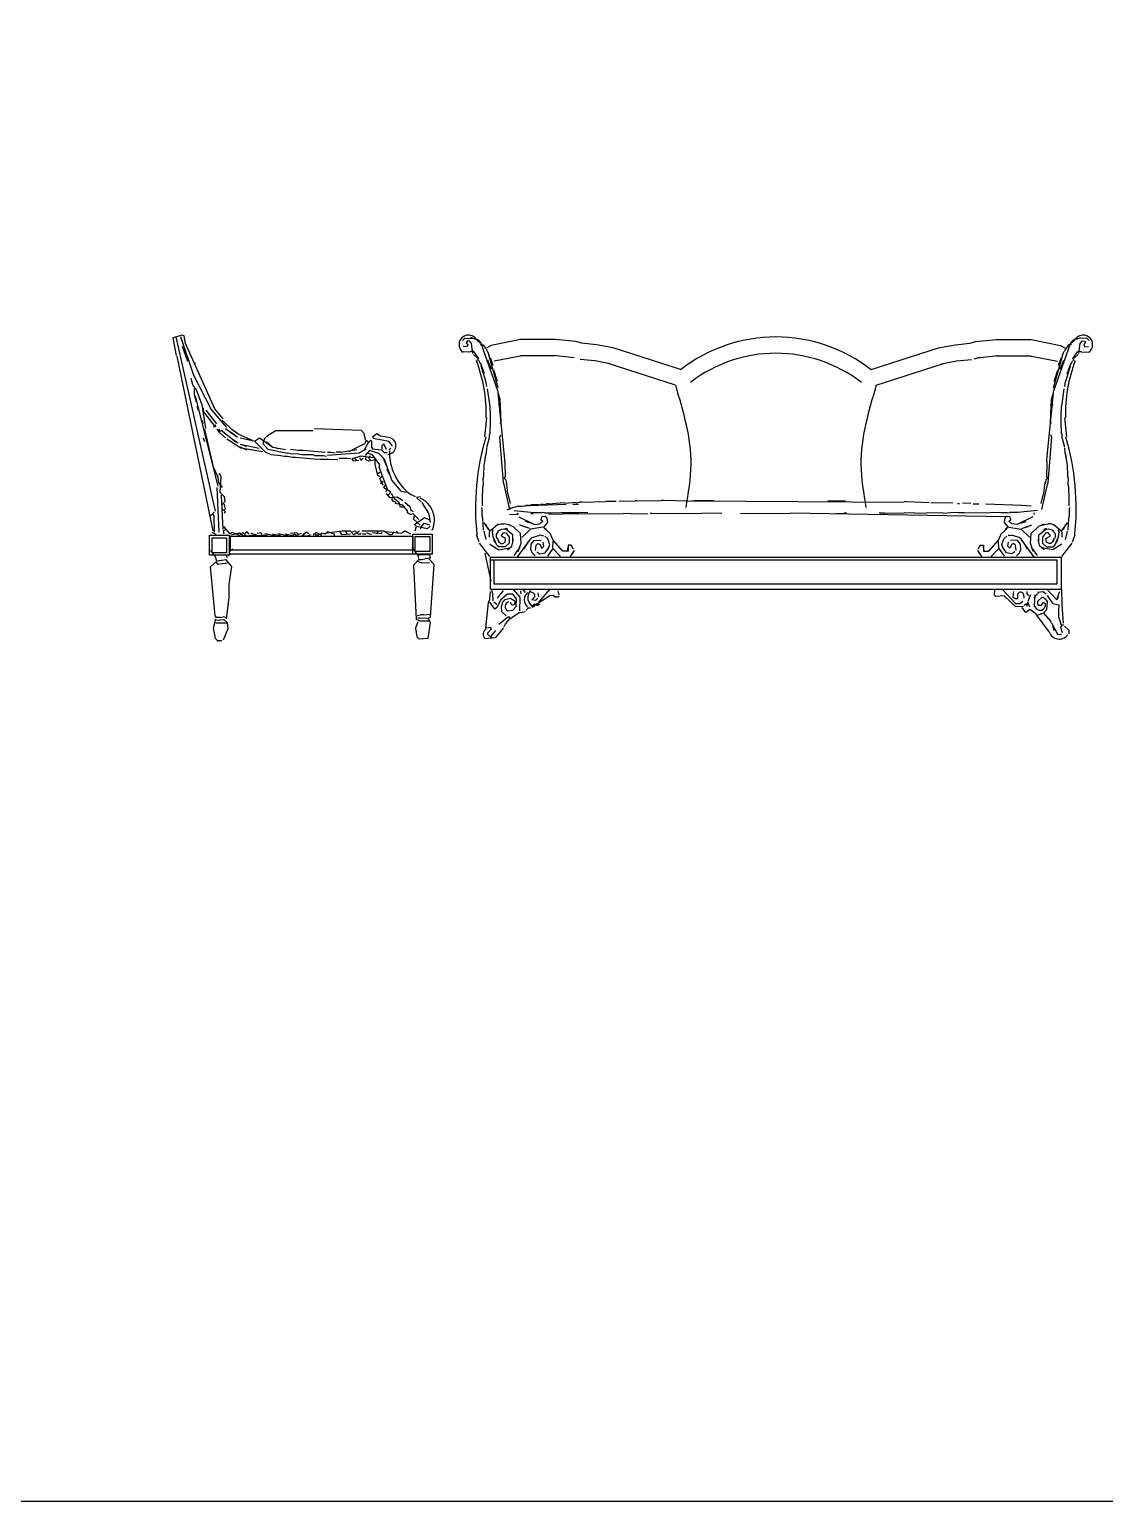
# Model space of a CAD drawing. Extents: x -66030 to 95157, y -13132 to 45879.
# Drawn here: x 76780 to 80090, y -13132 to -8602 of the extents above; entities that cross this region are included whole.
import ezdxf

# ---------------------------------------------------------------- set-up
doc = ezdxf.new("R2010")
doc.units = 0
doc.header["$LTSCALE"] = 100
doc.header["$MEASUREMENT"] = 0
doc.layers.add('3', color=11, linetype='CONTINUOUS')
doc.layers.add('立面框架', color=3, linetype='CONTINUOUS')

msp = doc.modelspace()

# ---------------------------------------------------------------- linework, layer by layer
at = {"layer": '3', "color": 2}
msp.add_lwpolyline([(95156.9, -13132.3), (-66009.4, -13132.3), (-66009.4, 45878.9), (95156.9, 45878.9)], close=True, dxfattribs=at)
at = {"layer": '立面框架'}
for p, q in [((77250.3, -9542.1), (77221.8, -9550.3)), ((77221.8, -9550.3), (77231.8, -9605.3)), ((77230.9, -9547.7), (77352.3, -10083.7)), ((77245.9, -9546.4), (77285.3, -9665.1)), ((77256.8, -9544.4), (77250.3, -9542.1)), ((77260.8, -9568.5), (77256.8, -9544.4)), ((78113.6, -9559), (78120.8, -9551.5)), ((78120.8, -9551.5), (78148.2, -9552.9)), ((78153.7, -9554.6), (78139, -9549.4)), ((78148.2, -9552.9), (78161, -9556.3)), ((78157.4, -9558.2), (78168.5, -9567.1)), ((78170.3, -9565.3), (78161, -9556.3)), ((78292.5, -9555.8), (78201.5, -9573.9)), ((78400.3, -9555.8), (78292.5, -9555.8)), ((78462.5, -9562), (78400.3, -9555.8)), ((79694.3, -9562), (79756.5, -9555.8)), ((79756.5, -9555.8), (79864.2, -9555.8)), ((79864.2, -9555.8), (79955.2, -9573.9)), ((79986.4, -9565.3), (79995.7, -9556.3)), ((79999.3, -9558.2), (79988.2, -9567.1)), ((80008.5, -9552.9), (79995.7, -9556.3)), ((80003, -9554.6), (80017.7, -9549.4)), ((80035.9, -9551.5), (80008.5, -9552.9)), ((80043.1, -9559), (80035.9, -9551.5)), ((77268.6, -9623.3), (77251.9, -9577.1)), ((77351.3, -9769), (77260.8, -9568.5)), ((78126.7, -9578.8), (78115.7, -9577.2)), ((78134.3, -9595.1), (78116, -9593.6)), ((78128.2, -9560.5), (78124.7, -9566.1)), ((78124.7, -9566.1), (78130.3, -9571.5)), ((78130.3, -9571.5), (78126.7, -9578.8)), ((78135.5, -9560.4), (78128.2, -9560.5)), ((78143.4, -9591.3), (78134.3, -9595.1)), ((78141.1, -9567.6), (78135.5, -9560.4)), ((78145.3, -9598.6), (78141.1, -9567.6)), ((78148.9, -9593.1), (78143.4, -9591.3)), ((78160.2, -9612.9), (78147.2, -9602.2)), ((78163.9, -9614.7), (78148.9, -9593.1)), ((78168.5, -9567.1), (78170.3, -9565.3)), ((78168.6, -9570.8), (78177.8, -9572.5)), ((78222.2, -9714.1), (78170.3, -9565.3)), ((78174.1, -9570.7), (78172.3, -9574.4)), ((78172.3, -9574.4), (78177.8, -9572.5)), ((78177.8, -9572.5), (78189, -9588.7)), ((78201.5, -9573.9), (78188.9, -9581.4)), ((78196.6, -9605), (78189, -9588.7)), ((78223.9, -9705), (78192.8, -9595.9)), ((78302.2, -9604.9), (78211.2, -9622.9)), ((78480.8, -9567.2), (78462.5, -9562)), ((78526.6, -9571.9), (78480.8, -9567.2)), ((78577.9, -9581.9), (78526.6, -9571.9)), ((78784.5, -9648.6), (78577.9, -9581.9)), ((79372.2, -9648.6), (79578.9, -9581.9)), ((79578.9, -9581.9), (79630.2, -9571.9)), ((79630.2, -9571.9), (79675.9, -9567.2)), ((79675.9, -9567.2), (79694.3, -9562)), ((79854.5, -9604.9), (79945.5, -9622.9)), ((79932.8, -9705), (79963.9, -9595.9)), ((79934.5, -9714.1), (79986.4, -9565.3)), ((79955.2, -9573.9), (79967.9, -9581.4)), ((79960.1, -9605), (79967.7, -9588.7)), ((79979, -9572.5), (79967.7, -9588.7)), ((79988.1, -9570.8), (79979, -9572.5)), ((79984.4, -9574.4), (79979, -9572.5)), ((79982.7, -9570.7), (79984.4, -9574.4)), ((79988.2, -9567.1), (79986.4, -9565.3)), ((79992.8, -9614.7), (80007.8, -9593.1)), ((79996.5, -9612.9), (80009.5, -9602.2)), ((80007.8, -9593.1), (80013.3, -9591.3)), ((80011.4, -9598.6), (80015.6, -9567.6)), ((80013.3, -9591.3), (80022.4, -9595.1)), ((80015.6, -9567.6), (80021.2, -9560.4)), ((80021.2, -9560.4), (80028.5, -9560.5)), ((80022.4, -9595.1), (80040.7, -9593.6)), ((80032, -9566.1), (80026.5, -9571.5)), ((80026.5, -9571.5), (80030, -9578.8)), ((80028.5, -9560.5), (80032, -9566.1)), ((80030, -9578.8), (80041, -9577.2)), ((77233.9, -9607.4), (77344.7, -10144.8)), ((78158.5, -9620.3), (78163.9, -9614.7)), ((78169.6, -9631), (78164, -9620.2)), ((78181.1, -9661.9), (78169.6, -9627.4)), ((78185.2, -9683.7), (78171.6, -9636.5)), ((78202.8, -9646.9), (78191.4, -9619.7)), ((78208.1, -9635.8), (78200.4, -9612.2)), ((78221.7, -9684.9), (78210.2, -9650.4)), ((78400.3, -9605.8), (78292.5, -9605.8)), ((78457.5, -9611.8), (78395.3, -9605.5)), ((78521.5, -9621.6), (78475.7, -9616.9)), ((78521.5, -9621.6), (78475.7, -9616.9)), ((78568.2, -9631), (78516.9, -9620.9)), ((78769.1, -9696.2), (78562.5, -9629.5)), ((79387.6, -9696.2), (79594.2, -9629.5)), ((79588.5, -9631), (79639.8, -9620.9)), ((79635.3, -9621.6), (79681, -9616.9)), ((79689.4, -9615.3), (79707.8, -9610.1)), ((79699.2, -9611.8), (79761.4, -9605.5)), ((79756.4, -9605.8), (79864.2, -9605.8)), ((79935, -9684.9), (79946.6, -9650.4)), ((79948.6, -9635.8), (79956.4, -9612.2)), ((79953.9, -9646.9), (79965.4, -9619.7)), ((79971.5, -9683.7), (79985.2, -9636.5)), ((79975.6, -9661.9), (79987.1, -9627.4)), ((79987.1, -9631), (79992.7, -9620.2)), ((79998.2, -9620.3), (79992.8, -9614.7)), ((77284.8, -9697.9), (77278.6, -9675.9)), ((77285.3, -9665.1), (77340.3, -9771)), ((78187.1, -9689.2), (78185.2, -9683.7)), ((78189.1, -9700.1), (78187.1, -9689.2)), ((79967.6, -9700.1), (79969.6, -9689.2)), ((79969.6, -9689.2), (79971.5, -9683.7)), ((77293.3, -9708.9), (77284.8, -9697.9)), ((77288.6, -9726.3), (77289, -9706.7)), ((77294.8, -9748.3), (77288.6, -9726.3)), ((77290.8, -9730.7), (77360.2, -10007.4)), ((77312.1, -9757.3), (77293.3, -9708.9)), ((78197.4, -9754.7), (78191.1, -9707.4)), ((78244.2, -9925.6), (78222.2, -9710.5)), ((78230, -9739.6), (78224.2, -9723.2)), ((78233, -9810.7), (78230, -9739.6)), ((79912.5, -9925.6), (79934.6, -9710.5)), ((79923.7, -9810.7), (79926.7, -9739.6)), ((79926.7, -9739.6), (79932.5, -9723.2)), ((79959.4, -9754.7), (79965.7, -9707.4)), ((77300.9, -9774.6), (77296.8, -9761.5)), ((77324, -9829.7), (77312.1, -9757.3)), ((77316.2, -9777.1), (77316.4, -9766.2)), ((77354.7, -9825.8), (77316.2, -9777.1)), ((77357, -9815), (77325, -9772.9)), ((77340.3, -9771), (77387.4, -9826.4)), ((77377, -9800), (77351.3, -9769)), ((78199.4, -9763.8), (78197.4, -9754.7)), ((78199.8, -9787.6), (78199.4, -9763.8)), ((78230.4, -9761.5), (78224.8, -9756.1)), ((79926.4, -9761.5), (79931.9, -9756.1)), ((79957, -9787.6), (79957.4, -9763.8)), ((79957.4, -9763.8), (79959.4, -9754.7)), ((77316.8, -9815.7), (77312.7, -9804.7)), ((77329.1, -9866.2), (77318.8, -9831.1)), ((77347.3, -9825), (77353.9, -9818.6)), ((77366.6, -9842.8), (77358.1, -9831.7)), ((77404, -9832.5), (77373.9, -9803.6)), ((77384.3, -9830), (77421, -9856.9)), ((77802.5, -9835.8), (77658.4, -9831.1)), ((78182.7, -9855.4), (78189, -9796.9)), ((78198.7, -9831.4), (78200.4, -9822.3)), ((78198.9, -9844.2), (78198.7, -9831.4)), ((78199.9, -9793.1), (78199.8, -9787.6)), ((78200.4, -9822.3), (78199.9, -9793.1)), ((78229.5, -9814.4), (78233, -9810.7)), ((79927.3, -9814.4), (79923.7, -9810.7)), ((79956.3, -9822.3), (79956.9, -9793.1)), ((79958, -9831.4), (79956.3, -9822.3)), ((79956.9, -9793.1), (79957, -9787.6)), ((79957.8, -9844.2), (79958, -9831.4)), ((79974, -9855.4), (79967.7, -9796.9)), ((77320.3, -9870.4), (77316.1, -9859.4)), ((77347.3, -9947.4), (77320.9, -9833.3)), ((77362.5, -9831.8), (77368.9, -9838.5)), ((77383.8, -9858.4), (77366.6, -9842.8)), ((77368.9, -9838.5), (77368.9, -9838.5)), ((77416.4, -9872.1), (77371.1, -9836.3)), ((77431.4, -9889.8), (77388.1, -9862.9)), ((77412.4, -9850.2), (77393, -9836.7)), ((77425.6, -9848.2), (77404, -9832.5)), ((77422.9, -9874.4), (77405.6, -9863.2)), ((77466.8, -9866.4), (77425.6, -9848.2)), ((77471.1, -9868.7), (77429.7, -9859.2)), ((77473.3, -9868.7), (77488.8, -9858.1)), ((77507.7, -9902.1), (77473.3, -9868.7)), ((77488.8, -9858.1), (77529.8, -9887.2)), ((77504, -9860.5), (77499.4, -9875.7)), ((77499.4, -9875.7), (77514.4, -9893.5)), ((77512.9, -9851.9), (77504, -9860.5)), ((77523.3, -9882.7), (77510.4, -9871.6)), ((77539.4, -9837.1), (77512.9, -9851.9)), ((77653.1, -9836.9), (77539.4, -9837.1)), ((77764.3, -9900.8), (77812.8, -9875.4)), ((77811.1, -9844.7), (77802.5, -9835.8)), ((77823.7, -9873.4), (77810.2, -9897.2)), ((77815.2, -9864.5), (77811.1, -9844.7)), ((77817.3, -9866.7), (77812.8, -9875.4)), ((77823.8, -9871.2), (77817.3, -9866.7)), ((77830.4, -9866.9), (77823.7, -9873.4)), ((77834.8, -9869.2), (77830.4, -9866.9)), ((77834.4, -9886.7), (77834.8, -9869.2)), ((77837.2, -9853.9), (77850.5, -9845.4)), ((77839.3, -9860.5), (77837.2, -9853.9)), ((77887.2, -9870.1), (77839.3, -9860.5)), ((77850.5, -9845.4), (77861.3, -9852.2)), ((77861.3, -9852.2), (77891.8, -9857.1)), ((77871.8, -9876.4), (77865.1, -9882.8)), ((77880.2, -9894), (77871.8, -9876.4)), ((77897.9, -9883.4), (77887.2, -9870.1)), ((78188.7, -9888.2), (78197.3, -9857)), ((78197.2, -9849.7), (78198.9, -9844.2)), ((78197.3, -9857), (78197.2, -9849.7)), ((78228.4, -9856.5), (78231.9, -9849.1)), ((78239.9, -9996.9), (78228.4, -9856.5)), ((79916.8, -9996.9), (79928.4, -9856.5)), ((79928.4, -9856.5), (79924.8, -9849.1)), ((79959.5, -9849.7), (79957.8, -9844.2)), ((79959.4, -9857), (79959.5, -9849.7)), ((79968, -9888.2), (79959.4, -9857)), ((77450.9, -9896.7), (77429.2, -9887.6)), ((77488.2, -9890.8), (77429.4, -9878.9)), ((77498.9, -9902), (77431.4, -9889.8)), ((77448.9, -9885.8), (77433.8, -9879)), ((77525, -9911.2), (77507.7, -9902.1)), ((77514.4, -9893.5), (77575.4, -9905.5)), ((77553.4, -9913.8), (77525, -9911.2)), ((77529.8, -9887.2), (77569, -9894.4)), ((77547.2, -9891.9), (77538.5, -9889.5)), ((77564.3, -9916.2), (77553.4, -9913.8)), ((77575.2, -9916.4), (77564.3, -9916.2)), ((77590.4, -9918.9), (77575.2, -9916.4)), ((77584.1, -9907.8), (77575.4, -9905.5)), ((77608.1, -9908.2), (77584.1, -9907.8)), ((77608.3, -9897.3), (77584.3, -9894.7)), ((77599.2, -9919), (77590.4, -9918.9)), ((77655.9, -9924.4), (77599.2, -9919)), ((77619, -9910.6), (77608.1, -9908.2)), ((77623.6, -9897.6), (77608.3, -9897.3)), ((77654, -9911.2), (77619, -9910.6)), ((77691.2, -9903.1), (77623.6, -9897.6)), ((77660.5, -9913.5), (77654, -9911.2)), ((77684.5, -9913.9), (77660.5, -9913.5)), ((77695.4, -9916.3), (77684.5, -9913.9)), ((77708.7, -9903.4), (77697.8, -9903.2)), ((77794.8, -9905.7), (77698.5, -9912.7)), ((77721.8, -9905.8), (77708.7, -9903.4)), ((77740.2, -9902.5), (77724.9, -9902.2)), ((77757.3, -9922.5), (77733.3, -9922.1)), ((77740.2, -9902.5), (77751.1, -9900.5)), ((77751.1, -9900.5), (77788.4, -9894.6)), ((77801.2, -9914.5), (77772.6, -9922.8)), ((77787.8, -9927.4), (77781.4, -9920.7)), ((77810.2, -9897.2), (77794.8, -9905.7)), ((77796.7, -9918.8), (77800.9, -9927.6)), ((77800.9, -9927.6), (77807.6, -9921.2)), ((77838.2, -9919.5), (77801.2, -9914.5)), ((77808, -9897.1), (77816.9, -9892.9)), ((77827.7, -9897.5), (77814.3, -9912.6)), ((77816.3, -9925.7), (77816.4, -9919.1)), ((77836.2, -9910.7), (77821, -9906.1)), ((77831.5, -9928.2), (77822.9, -9919.3)), ((77827.3, -9919.3), (77829.6, -9912.8)), ((77856, -9906.7), (77827.7, -9897.5)), ((77864.9, -9895.9), (77834.3, -9893.2)), ((77838.7, -9893.3), (77834.4, -9886.7)), ((77859.7, -9941.8), (77836.2, -9910.7)), ((77873.1, -9924.5), (77856, -9906.7)), ((77865.1, -9882.8), (77864.9, -9893.8)), ((77873.5, -9904.8), (77864.9, -9895.9)), ((77881.4, -9948.7), (77871, -9922.3)), ((77882.2, -9905), (77873.5, -9904.8)), ((77886.8, -9894.1), (77893.4, -9889.9)), ((78183.8, -9919.3), (78187.2, -9904.7)), ((78183.9, -9924.8), (78185.5, -9913.8)), ((78187.2, -9904.7), (78188.8, -9890)), ((79969.5, -9904.7), (79967.9, -9890)), ((79972.9, -9919.3), (79969.5, -9904.7)), ((79972.8, -9924.8), (79971.2, -9913.8)), ((77362, -9980.4), (77347.3, -9947.4)), ((77675.6, -9924.7), (77655.9, -9924.4)), ((77686.5, -9924.9), (77675.6, -9924.7)), ((77701.8, -9925.2), (77686.5, -9924.9)), ((77730.2, -9925.7), (77701.8, -9925.2)), ((77770.4, -9922.7), (77757.3, -9922.5)), ((77772.6, -9922.8), (77776.9, -9929.4)), ((77776.9, -9929.4), (77794.4, -9927.5)), ((77824.9, -9930.2), (77816.3, -9925.7)), ((77844.7, -9926.2), (77824.9, -9930.2)), ((77844.5, -9939.3), (77844.7, -9926.2)), ((77852.6, -9974.4), (77844.5, -9939.3)), ((77852.7, -9967.9), (77863.7, -9961.5)), ((77857.4, -9948.3), (77859.7, -9941.8)), ((77882.5, -10016.5), (77857.4, -9948.3)), ((77896.1, -9988.3), (77873.1, -9924.5)), ((77887.6, -9970.7), (77881.3, -9955.3)), ((78179.1, -9965.1), (78180.7, -9950.4)), ((78179.3, -9976), (78179.1, -9965.1)), ((78180.6, -9943.1), (78183.9, -9924.8)), ((78180.7, -9950.4), (78180.6, -9943.1)), ((78244.3, -9931.1), (78244.2, -9925.6)), ((78244.3, -9931.1), (78244.4, -9936.5)), ((78244.4, -9936.5), (78245.1, -9978.5)), ((79912.3, -9936.5), (79911.6, -9978.5)), ((79912.4, -9931.1), (79912.3, -9936.5)), ((79912.4, -9931.1), (79912.5, -9925.6)), ((79976.2, -9943.1), (79972.8, -9924.8)), ((79976, -9950.4), (79976.2, -9943.1)), ((79977.6, -9965.1), (79976, -9950.4)), ((79977.4, -9976), (79977.6, -9965.1)), ((77357.1, -10010.9), (77363.5, -10148.8)), ((77364, -9995.8), (77362, -9980.4)), ((77366.6, -9969.6), (77362.2, -9971.7)), ((77374.6, -10011.3), (77364, -9995.8)), ((77370.8, -9978.4), (77366.6, -9969.6)), ((77367.8, -10026.4), (77370.8, -9978.4)), ((77859.1, -9978.9), (77852.6, -9974.4)), ((77859, -9983.3), (77867.9, -9974.7)), ((77869.5, -10005.3), (77859, -9983.3)), ((77860.9, -9998.6), (77869.8, -9992.2)), ((77871.6, -10011.9), (77876.1, -10003.2)), ((77893.2, -10025.4), (77871.6, -10011.9)), ((77926, -10023.8), (77896.1, -9988.3)), ((78176.2, -10009), (78177.9, -10001.6)), ((78176.4, -10019.9), (78176.2, -10009)), ((78177.6, -9983.4), (78179.3, -9976)), ((78177.9, -10001.6), (78177.6, -9983.4)), ((78241.9, -10002.3), (78239.9, -9996.9)), ((78245.1, -9978.5), (78241.5, -9982.3)), ((78241.5, -9982.3), (78247.1, -9987.6)), ((78259.6, -10078.7), (78241.9, -10002.3)), ((78247.1, -9987.6), (78249.1, -10000.4)), ((78251.2, -10011.3), (78249, -9994.9)), ((78253.3, -10029.5), (78251.2, -10011.3)), ((79897.1, -10078.7), (79914.9, -10002.3)), ((79903.4, -10029.5), (79905.6, -10011.3)), ((79905.6, -10011.3), (79907.7, -9994.9)), ((79909.6, -9987.6), (79907.6, -10000.4)), ((79915.2, -9982.3), (79909.6, -9987.6)), ((79911.6, -9978.5), (79915.2, -9982.3)), ((79914.9, -10002.3), (79916.8, -9996.9)), ((79979.1, -9983.4), (79977.4, -9976)), ((79978.8, -10001.6), (79979.1, -9983.4)), ((79980.5, -10009), (79978.8, -10001.6)), ((79980.3, -10019.9), (79980.5, -10009)), ((77380.7, -10039.8), (77367.8, -10026.4)), ((77376.7, -10140.2), (77372, -10035.3)), ((77373.7, -10063.7), (77382.6, -10052.9)), ((77382.6, -10052.9), (77380.7, -10039.8)), ((77877.9, -10025.1), (77882.5, -10016.5)), ((77890.7, -10042.8), (77880, -10029.5)), ((77884.3, -10036.2), (77893.2, -10025.4)), ((77912.6, -10041), (77890.7, -10042.8)), ((77903.8, -10045.3), (77895.3, -10029.8)), ((77897.2, -10049.5), (77897.3, -10043)), ((77901.5, -10054), (77897.2, -10049.5)), ((77908, -10056.3), (77901.5, -10054)), ((77918.9, -10058.6), (77903.8, -10045.3)), ((77907.9, -10060.6), (77908, -10056.3)), ((77923.4, -10047.8), (77912.6, -10041)), ((77929.9, -10052.3), (77923.4, -10047.8)), ((77941.3, -10026.2), (77926, -10023.8)), ((77936.4, -10056.8), (77951.5, -10070.1)), ((77969.5, -10039.8), (77954.3, -10033)), ((77984.8, -10040.1), (77971.6, -10042.1)), ((77971.6, -10042.1), (77986.7, -10055.4)), ((77988.8, -10057.7), (78010.1, -10093)), ((78174.9, -10036.4), (78176.4, -10019.9)), ((78175.1, -10047.3), (78174.9, -10036.4)), ((78175.4, -10067.4), (78175.1, -10047.3)), ((78255.2, -10035), (78253.3, -10029.5)), ((78261.1, -10060.4), (78255.2, -10035)), ((78429.2, -10059.2), (78451.2, -10057.8)), ((78464, -10058), (78451.2, -10057.8)), ((78464, -10058), (78473.1, -10056.3)), ((78480.4, -10056.5), (78473.1, -10056.3)), ((78480.4, -10056.5), (78555.3, -10054.1)), ((78568.1, -10054.3), (78555.3, -10054.1)), ((78586.4, -10054.7), (78568.1, -10054.3)), ((78595.5, -10053), (78644.9, -10052)), ((78650.3, -10052.1), (78644.9, -10052)), ((78650.3, -10052.1), (78725.2, -10051.6)), ((78732.5, -10051.7), (78725.2, -10051.6)), ((78807.4, -10053), (78732.5, -10051.7)), ((78807.4, -10053), (78827.5, -10051.6)), ((78822.1, -10052), (79473.8, -10056)), ((78887.8, -10052.6), (78827.5, -10051.6)), ((79252.9, -10052.9), (79238.3, -10052.6)), ((79265.6, -10053.1), (79252.9, -10052.9)), ((79293, -10053.6), (79265.6, -10053.1)), ((79481.1, -10055), (79473.8, -10054.9)), ((79550.5, -10058.1), (79481.1, -10055)), ((79623.5, -10059.3), (79555.9, -10058.2)), ((79895.6, -10060.4), (79901.5, -10035)), ((79901.5, -10035), (79903.4, -10029.5)), ((79981.8, -10036.4), (79980.3, -10019.9)), ((79981.3, -10067.4), (79981.6, -10047.3)), ((79981.6, -10047.3), (79981.8, -10036.4)), ((77349.3, -10087.3), (77338.1, -10098)), ((77349.1, -10098.2), (77344.8, -10093.8)), ((77350.4, -10148.5), (77349.1, -10098.2)), ((77373.5, -10076.8), (77384.3, -10085.7)), ((77384.3, -10085.7), (77379.8, -10090)), ((77380, -10081.3), (77384.4, -10077)), ((77384.4, -10077), (77380.3, -10061.6)), ((77929.7, -10065.4), (77907.9, -10060.6)), ((77923, -10071.8), (77918.9, -10058.6)), ((77931.8, -10072), (77923, -10071.8)), ((77944.7, -10083.1), (77929.7, -10065.4)), ((77944.6, -10089.7), (77944.7, -10083.1)), ((77953.2, -10094.2), (77944.6, -10089.7)), ((77951.5, -10070.1), (77953.5, -10078.9)), ((77962, -10092.2), (77953.2, -10094.2)), ((77953.5, -10078.9), (77962.1, -10085.6)), ((77979.2, -10110), (77962, -10092.2)), ((77963.9, -10109.7), (77966.3, -10096.6)), ((78008, -10086.4), (77995.2, -10066.5)), ((78010.1, -10093), (78014, -10119.3)), ((78173.8, -10078.4), (78173.7, -10072.9)), ((78173.9, -10083.9), (78173.8, -10078.4)), ((78174.1, -10098.5), (78173.9, -10083.9)), ((78176.1, -10105.8), (78174.1, -10098.5)), ((78251.7, -10079.9), (78268.3, -10072.9)), ((78257.3, -10076.3), (78281.1, -10069.4)), ((78258.8, -10094.6), (78286.2, -10093.3)), ((78272.5, -10082.2), (78334.7, -10088.4)), ((78292.1, -10069.6), (78281.1, -10069.4)), ((78281.8, -10094.8), (78283.6, -10089.3)), ((78287.4, -10102), (78335.3, -10124.9)), ((78292.1, -10069.6), (78308.6, -10066.3)), ((78292.3, -10069), (78321.5, -10066.7)), ((78319.5, -10066.4), (78308.6, -10066.3)), ((78319.5, -10066.4), (78325.1, -10064.7)), ((78321.5, -10066.7), (78432.9, -10062.9)), ((78331.9, -10092.2), (78324.6, -10092.1)), ((78347, -10065.1), (78325.1, -10064.7)), ((78334.7, -10088.4), (78358.4, -10088)), ((78347, -10065.1), (78354.3, -10063.4)), ((78361.6, -10063.5), (78354.3, -10063.4)), ((78365.8, -10089.7), (78358.4, -10088)), ((78361.6, -10063.5), (78372.6, -10061.9)), ((78365.8, -10089.7), (78373.1, -10089.5)), ((78367.7, -10098.8), (78373.3, -10106)), ((78378.1, -10062), (78372.6, -10061.9)), ((78373.1, -10089.5), (78385.8, -10089.3)), ((78378.1, -10062), (78414.6, -10059)), ((78379.3, -10093.1), (78421.4, -10092)), ((78385.8, -10089.3), (78418.7, -10088.7)), ((78429.2, -10059.2), (78414.6, -10059)), ((78499.1, -10089.2), (78418.7, -10088.7)), ((78441.5, -10092.3), (78421.4, -10092)), ((78446.9, -10092.4), (78441.5, -10092.3)), ((78456.1, -10092.6), (78446.9, -10092.4)), ((78452.9, -10062.6), (78471.2, -10062.3)), ((78461.5, -10092.7), (78456.1, -10092.6)), ((78470.7, -10092.8), (78461.5, -10092.7)), ((78470.7, -10092.8), (78609.5, -10091.6)), ((78633.2, -10092), (78609.5, -10091.6)), ((78633.2, -10092), (78684.4, -10091.1)), ((78697.1, -10091.3), (78691.7, -10091.2)), ((78697.1, -10091.3), (78850.6, -10090.3)), ((78912.6, -10091.4), (78850.6, -10090.3)), ((78969.5, -10091.3), (79122.9, -10090.3)), ((79786.5, -10101.9), (79122.9, -10090.3)), ((79263.2, -10091.4), (79288.7, -10090)), ((79296, -10090.2), (79288.7, -10090)), ((79412.9, -10090.4), (79396.5, -10090.1)), ((79412.9, -10090.4), (79473.2, -10089.6)), ((79506.1, -10090.2), (79473.2, -10089.6)), ((79506.1, -10090.2), (79542.6, -10089)), ((79593.7, -10089.9), (79542.6, -10089)), ((79593.7, -10089.9), (79617.5, -10088.5)), ((79641.2, -10088.9), (79617.5, -10088.5)), ((79643.5, -10061.5), (79638.1, -10061.4)), ((79646.7, -10089), (79641.2, -10088.9)), ((79657.7, -10089.2), (79646.7, -10089)), ((79678.3, -10060.3), (79652.7, -10059.9)), ((79657.7, -10089.2), (79738, -10088.7)), ((79703.8, -10062.6), (79685.5, -10062.3)), ((79835.2, -10066.7), (79723.9, -10062.9)), ((79770.9, -10089.3), (79738, -10088.7)), ((79783.7, -10089.5), (79770.9, -10089.3)), ((79789, -10098.8), (79783.4, -10106)), ((79791, -10089.7), (79783.7, -10089.5)), ((79791, -10089.7), (79798.3, -10088)), ((79822, -10088.4), (79798.3, -10088)), ((79869.3, -10102), (79821.4, -10124.9)), ((79884.2, -10082.2), (79822, -10088.4)), ((79864.4, -10069), (79835.2, -10066.7)), ((79874.9, -10094.8), (79873.2, -10089.3)), ((79980.6, -10105.8), (79982.6, -10098.5)), ((79982.6, -10098.5), (79982.8, -10083.9)), ((79982.8, -10083.9), (79982.9, -10078.4)), ((79982.9, -10078.4), (79983, -10072.9)), ((77341.6, -10148.4), (77354.6, -10155.2)), ((77385.5, -10140.4), (77376.6, -10146.8)), ((77376.6, -10146.8), (77378.7, -10153.4)), ((77398.4, -10153.7), (77379.1, -10131.5)), ((77450.9, -10148.1), (77444.3, -10152.4)), ((77457.4, -10154.8), (77450.9, -10148.1)), ((77742.5, -10145.2), (77674.6, -10154.9)), ((77697.9, -10148), (77691.2, -10154.5)), ((77719.6, -10155), (77697.9, -10148)), ((77742.3, -10156.1), (77735.9, -10147.2)), ((77768.7, -10145.6), (77742.5, -10145.2)), ((77757.6, -10154.2), (77755.6, -10147.6)), ((77779.5, -10156.7), (77768.7, -10145.6)), ((77784, -10145.9), (77775.2, -10147.9)), ((77797.1, -10146.1), (77779.5, -10156.7)), ((77792.6, -10154.8), (77784, -10145.9)), ((77871.5, -10145.2), (77803.7, -10146.2)), ((77849.5, -10153.6), (77853.9, -10147.1)), ((77888.7, -10156.5), (77871.5, -10145.2)), ((77926, -10152.7), (77878, -10147.5)), ((77902, -10147.9), (77895.3, -10156.6)), ((77917.2, -10152.6), (77910.8, -10145.9)), ((77932.6, -10146.3), (77926, -10152.7)), ((77939.2, -10146.4), (77932.6, -10146.3)), ((77954.3, -10155.4), (77939.2, -10146.4)), ((77983.2, -10127.5), (77963.9, -10109.7)), ((77965.8, -10125), (77996.8, -10103.7)), ((77972.2, -10131.7), (77965.8, -10125)), ((77967.6, -10144.7), (77972.2, -10131.7)), ((78004.9, -10138.8), (77974.4, -10131.7)), ((77985.2, -10138.5), (77985.3, -10134.1)), ((77985.3, -10134.1), (77996.5, -10121.2)), ((77996.5, -10121.2), (78011.7, -10125.8)), ((77996.8, -10103.7), (78011.9, -10110.5)), ((78013.8, -10130.2), (78004.9, -10138.8)), ((78178.6, -10142.2), (78176.1, -10105.8)), ((78198.7, -10145.5), (78180, -10120.3)), ((78186.4, -10171.3), (78180.5, -10145.9)), ((78193.1, -10140.2), (78185.6, -10123.9)), ((78197.2, -10163.8), (78196.9, -10147.4)), ((78222.1, -10125), (78198.7, -10145.5)), ((78207.8, -10143.6), (78204.1, -10138.1)), ((78206.1, -10149.1), (78207.8, -10143.6)), ((78225.7, -10125), (78222.1, -10125)), ((78225.7, -10125), (78233, -10123)), ((78233, -10123), (78240.3, -10122.9)), ((78245.8, -10124.6), (78240.3, -10122.9)), ((78268.3, -10157.1), (78244.2, -10137.4)), ((78262.3, -10128), (78245.8, -10124.6)), ((78253.4, -10139.1), (78246.1, -10137.4)), ((78253.1, -10124.5), (78269.7, -10131.5)), ((78269.7, -10131.5), (78292, -10153)), ((78320.9, -10137.9), (78289.7, -10125.7)), ((78322.8, -10139.7), (78297.7, -10163.9)), ((78311.7, -10134.4), (78300.7, -10131)), ((78324.3, -10121.4), (78307.8, -10116.2)), ((78361, -10133.6), (78322.8, -10139.7)), ((78335.3, -10124.9), (78351.7, -10122.8)), ((78351.7, -10122.8), (78360.7, -10115.3)), ((78375.4, -10118.7), (78362.9, -10133.5)), ((78362.9, -10133.5), (78372.1, -10140.7)), ((78383.3, -10153.3), (78366.6, -10137.1)), ((78373.3, -10106), (78375.4, -10118.7)), ((79773.4, -10153.3), (79790.1, -10137.1)), ((79783.4, -10106), (79781.3, -10118.7)), ((79781.3, -10118.7), (79793.9, -10133.5)), ((79793.9, -10133.5), (79784.6, -10140.7)), ((79795.7, -10133.6), (79833.9, -10139.7)), ((79805, -10122.8), (79796, -10115.3)), ((79821.4, -10124.9), (79805, -10122.8)), ((79832.4, -10121.4), (79848.9, -10116.2)), ((79833.9, -10139.7), (79859.1, -10163.9)), ((79835.8, -10137.9), (79867, -10125.7)), ((79845, -10134.4), (79856, -10131)), ((79887, -10131.5), (79864.7, -10153)), ((79903.6, -10124.5), (79887, -10131.5)), ((79888.4, -10157.1), (79912.5, -10137.4)), ((79894.4, -10128), (79910.9, -10124.6)), ((79903.3, -10139.1), (79910.7, -10137.4)), ((79910.9, -10124.6), (79916.4, -10122.9)), ((79923.7, -10123), (79916.4, -10122.9)), ((79931, -10125), (79923.7, -10123)), ((79931, -10125), (79934.6, -10125)), ((79934.6, -10125), (79958, -10145.5)), ((79948.9, -10143.6), (79952.7, -10138.1)), ((79950.6, -10149.1), (79948.9, -10143.6)), ((79958, -10145.5), (79976.7, -10120.3)), ((79959.5, -10163.8), (79959.8, -10147.4)), ((79963.6, -10140.2), (79971.2, -10123.9)), ((79970.3, -10171.3), (79976.3, -10145.9)), ((79978.2, -10142.2), (79980.6, -10105.8)), ((77405, -10149.5), (77398.4, -10153.7)), ((77426.8, -10152), (77400.5, -10158.1)), ((77426.7, -10158.6), (77405, -10149.5)), ((77437.8, -10150.1), (77426.7, -10158.6)), ((77439.8, -10161), (77426.8, -10152)), ((77446.4, -10158.9), (77437.8, -10150.1)), ((77474.8, -10159.4), (77439.8, -10161)), ((77464, -10152.7), (77461.7, -10154.8)), ((77483.5, -10159.6), (77464, -10152.7)), ((77477, -10155.1), (77474.8, -10159.4)), ((77492.4, -10151), (77481.4, -10153)), ((77511.9, -10157.9), (77483.5, -10159.6)), ((77496.7, -10155.5), (77492.4, -10151)), ((77531.1, -10158.9), (77505, -10154.1)), ((77546.4, -10159.2), (77529, -10154.5)), ((77537.7, -10159), (77531.1, -10158.9)), ((77570.9, -10158.9), (77544.8, -10154.1)), ((77553, -10159.3), (77546.4, -10159.2)), ((77586.2, -10159.2), (77568.8, -10154.5)), ((77577.5, -10159), (77570.9, -10158.9)), ((77603.9, -10150.8), (77584.2, -10152.6)), ((77592.8, -10159.3), (77586.2, -10159.2)), ((77597.2, -10155), (77592.8, -10159.3)), ((77601.5, -10159.5), (77597.2, -10155)), ((77616.9, -10153.2), (77601.5, -10159.5)), ((77610.3, -10157.4), (77603.9, -10150.8)), ((77627.9, -10151.2), (77619, -10159.8)), ((77619, -10159.8), (77632.1, -10160)), ((77632.3, -10149.1), (77623.4, -10157.7)), ((77641, -10153.6), (77632.3, -10149.1)), ((77636.5, -10160.1), (77645.3, -10155.9)), ((77662.9, -10149.6), (77654, -10158.2)), ((77662.8, -10158.4), (77656.3, -10153.9)), ((77671.5, -10158.5), (77662.8, -10158.4)), ((77680.2, -10158.7), (77662.9, -10149.6)), ((77691.2, -10154.5), (77678.2, -10152.1)), ((77719.6, -10159.3), (77719.6, -10155)), ((77742.3, -10156.1), (77768.6, -10154.4)), ((77799.2, -10154.9), (77792.6, -10154.8)), ((77799.2, -10154.9), (77801.4, -10150.6)), ((77816.6, -10155.2), (77805.7, -10155)), ((77827.6, -10155.4), (77818.9, -10150.9)), ((77834.1, -10155.5), (77827.6, -10155.4)), ((77864.8, -10153.9), (77836.4, -10151.2)), ((77864.8, -10149.5), (77864.8, -10153.9)), ((77895.3, -10156.6), (77888.7, -10156.5)), ((78164.6, -10179), (78156.9, -10157.2)), ((78198.3, -10224.1), (78166.5, -10182.6)), ((78197.6, -10185.7), (78225.3, -10203.5)), ((78208.2, -10163.6), (78206.1, -10149.1)), ((78219.6, -10189), (78208.2, -10163.6)), ((78214, -10181.8), (78210.1, -10170.9)), ((78225.1, -10194.4), (78219.6, -10189)), ((78226.7, -10179.7), (78221, -10167.1)), ((78222.9, -10172.5), (78224.8, -10178)), ((78224.8, -10178), (78232.2, -10183.3)), ((78245.2, -10194), (78225.1, -10194.4)), ((78232.2, -10183.3), (78237.7, -10183.2)), ((78233.6, -10157.7), (78240.8, -10150.3)), ((78233.7, -10161.4), (78233.6, -10157.7)), ((78246.6, -10168.4), (78233.7, -10161.4)), ((78237.7, -10183.2), (78245, -10179.4)), ((78240.8, -10150.3), (78248.1, -10152)), ((78245, -10179.4), (78246.6, -10168.4)), ((78257.8, -10182.9), (78245.2, -10194)), ((78248.1, -10152), (78257.5, -10164.6)), ((78252.7, -10203), (78265.3, -10191.9)), ((78257.5, -10164.6), (78257.8, -10182.9)), ((78265.3, -10191.9), (78270.4, -10171.7)), ((78268.7, -10177.2), (78268.3, -10157.1)), ((78282.3, -10226.3), (78323.3, -10170.8)), ((78285.6, -10207.9), (78294.3, -10182.2)), ((78294.3, -10182.2), (78292, -10153)), ((78303.8, -10200.3), (78316.2, -10180)), ((78323.3, -10170.8), (78328.7, -10165.2)), ((78323.9, -10201.8), (78325.4, -10185.3)), ((78325.4, -10185.3), (78334.4, -10174.2)), ((78328.7, -10165.2), (78352.3, -10157.5)), ((78334.4, -10174.2), (78356.3, -10173.8)), ((78338.5, -10205.2), (78340.1, -10188.7)), ((78340.1, -10188.7), (78345.5, -10183.2)), ((78345.5, -10183.2), (78352.8, -10186.7)), ((78357.8, -10159.2), (78352.3, -10157.5)), ((78352.8, -10186.7), (78356.7, -10197.6)), ((78357.8, -10159.2), (78363.3, -10159.1)), ((78360.3, -10195.7), (78363.9, -10192)), ((78363.9, -10192), (78361.8, -10179.2)), ((78376.3, -10169.8), (78367, -10160.9)), ((78367.9, -10212), (78380.3, -10193.5)), ((78375.1, -10204.6), (78382.1, -10188)), ((78382.1, -10188), (78376.3, -10169.8)), ((78387, -10158.7), (78383.3, -10153.3)), ((78389, -10164.1), (78387, -10158.7)), ((78392.8, -10173.2), (78389, -10164.1)), ((78391.4, -10197), (78392.8, -10176.8)), ((78422.6, -10207.4), (78392.8, -10173.2)), ((78447.8, -10188.7), (78438.7, -10188.8)), ((78438.7, -10188.8), (78439, -10207.1)), ((78451.6, -10194.1), (78447.8, -10188.7)), ((78455.4, -10201.3), (78451.6, -10194.1)), ((79701.4, -10201.3), (79705.1, -10194.1)), ((79705.1, -10194.1), (79708.9, -10188.7)), ((79708.9, -10188.7), (79718, -10188.8)), ((79718, -10188.8), (79717.7, -10207.1)), ((79734.1, -10207.4), (79763.9, -10173.2)), ((79763.9, -10173.2), (79767.8, -10164.1)), ((79765.4, -10197), (79763.9, -10176.8)), ((79767.8, -10164.1), (79769.7, -10158.7)), ((79769.7, -10158.7), (79773.4, -10153.3)), ((79774.6, -10188), (79780.4, -10169.8)), ((79781.7, -10204.6), (79774.6, -10188)), ((79788.8, -10212), (79776.4, -10193.5)), ((79780.4, -10169.8), (79789.7, -10160.9)), ((79792.8, -10192), (79794.9, -10179.2)), ((79796.4, -10195.7), (79792.8, -10192)), ((79798.9, -10159.2), (79793.4, -10159.1)), ((79798.9, -10159.2), (79804.4, -10157.5)), ((79803.9, -10186.7), (79800, -10197.6)), ((79822.4, -10174.2), (79800.5, -10173.8)), ((79811.3, -10183.2), (79803.9, -10186.7)), ((79828, -10165.2), (79804.4, -10157.5)), ((79816.6, -10188.7), (79811.3, -10183.2)), ((79818.2, -10205.2), (79816.6, -10188.7)), ((79831.3, -10185.3), (79822.4, -10174.2)), ((79833.4, -10170.8), (79828, -10165.2)), ((79832.8, -10201.8), (79831.3, -10185.3)), ((79874.4, -10226.3), (79833.4, -10170.8)), ((79853, -10200.3), (79840.5, -10180)), ((79862.4, -10182.2), (79864.7, -10153)), ((79871.1, -10207.9), (79862.4, -10182.2)), ((79891.5, -10191.9), (79886.3, -10171.7)), ((79888.1, -10177.2), (79888.4, -10157.1)), ((79904, -10203), (79891.5, -10191.9)), ((79899.2, -10164.6), (79898.9, -10182.9)), ((79898.9, -10182.9), (79911.5, -10194)), ((79908.6, -10152), (79899.2, -10164.6)), ((79915.9, -10150.3), (79908.6, -10152)), ((79910.1, -10168.4), (79923, -10161.4)), ((79911.8, -10179.4), (79910.1, -10168.4)), ((79911.5, -10194), (79931.6, -10194.4)), ((79919, -10183.2), (79911.8, -10179.4)), ((79923.1, -10157.7), (79915.9, -10150.3)), ((79924.5, -10183.3), (79919, -10183.2)), ((79923, -10161.4), (79923.1, -10157.7)), ((79931.9, -10178), (79924.5, -10183.3)), ((79930, -10179.7), (79935.7, -10167.1)), ((79959.1, -10185.7), (79931.4, -10203.5)), ((79931.6, -10194.4), (79937.2, -10189)), ((79933.8, -10172.5), (79931.9, -10178)), ((79937.2, -10189), (79948.6, -10163.6)), ((79942.8, -10181.8), (79946.6, -10170.9)), ((79948.6, -10163.6), (79950.6, -10149.1)), ((79958.5, -10224.1), (79990.2, -10182.6)), ((79992.1, -10179), (79999.8, -10157.2)), ((77337.6, -10255.4), (77357.5, -10238.3)), ((77353.4, -10225.1), (77338.5, -10205.1)), ((77357.5, -10238.3), (77353.4, -10225.1)), ((77386.3, -10219.1), (77353.5, -10220.7)), ((77386, -10234.4), (77357.5, -10238.3)), ((77403.2, -10254.4), (77386, -10234.4)), ((77390.5, -10227.9), (77386.3, -10219.1)), ((77399.5, -10215), (77392.8, -10221.4)), ((77397.4, -10208.4), (77406.3, -10199.8)), ((77958, -10194.8), (77975.1, -10219.2)), ((77963.6, -10249.6), (77979.2, -10232.4)), ((77987.8, -10243.4), (77974.7, -10238.8)), ((77977.2, -10221.4), (77981.7, -10217.1)), ((77979.3, -10230.2), (77977.2, -10221.4)), ((77979.2, -10232.4), (77988, -10232.5)), ((77981.7, -10217.1), (78012.3, -10217.6)), ((77988, -10232.5), (77998.9, -10230.5)), ((78014.3, -10228.6), (77998.9, -10230.5)), ((78027, -10248.5), (78009.9, -10230.7)), ((78012.3, -10217.6), (78014.3, -10228.6)), ((78202.2, -10300), (78183.7, -10213.8)), ((78225.3, -10203.5), (78259.9, -10197.4)), ((78273.1, -10220.9), (78290.9, -10195.1)), ((78327.7, -10212.7), (78323.9, -10201.8)), ((78337, -10221.7), (78327.7, -10212.7)), ((78342.3, -10208.8), (78351.5, -10215.9)), ((78351.5, -10215.9), (78367.9, -10212)), ((78356.7, -10197.6), (78360.3, -10195.7)), ((78391.4, -10198.8), (78375.4, -10222.8)), ((78415.6, -10223.9), (78391.4, -10198.8)), ((78439, -10207.1), (78422.6, -10207.4)), ((78437.2, -10207.1), (78438.8, -10194.3)), ((78457.3, -10204.9), (78444.8, -10223.4)), ((79699.5, -10204.9), (79711.9, -10223.4)), ((79717.7, -10207.1), (79734.1, -10207.4)), ((79719.5, -10207.1), (79717.9, -10194.3)), ((79741.1, -10223.9), (79765.3, -10198.8)), ((79765.3, -10198.8), (79781.3, -10222.8)), ((79805.2, -10215.9), (79788.8, -10212)), ((79800, -10197.6), (79796.4, -10195.7)), ((79814.5, -10208.8), (79805.2, -10215.9)), ((79819.7, -10221.7), (79829, -10212.7)), ((79829, -10212.7), (79832.8, -10201.8)), ((79883.6, -10220.9), (79865.8, -10195.1)), ((79931.4, -10203.5), (79896.8, -10197.4)), ((77352.4, -10406.5), (77337.6, -10255.4)), ((77355.3, -10242.6), (77359.6, -10247)), ((77359.6, -10247), (77390.2, -10243.2)), ((77395.7, -10308.9), (77403.2, -10254.4)), ((77971.6, -10418), (77963.6, -10249.6)), ((77987.8, -10243.4), (78011.8, -10241.7)), ((78015.5, -10410), (78027, -10248.5)), ((77394.9, -10350.4), (77395.7, -10308.9)), ((78207, -10338.4), (78203.6, -10325.6)), ((78221.4, -10351.5), (78240.1, -10328)), ((78290.9, -10349), (78271.2, -10324.9)), ((78294.7, -10338.1), (78293, -10329)), ((78307.6, -10334.7), (78300.4, -10325.4)), ((78349, -10364.6), (78382.6, -10325)), ((78411.5, -10342), (78408.1, -10329.1)), ((79751.9, -10342.8), (79752.2, -10324.6)), ((79817.1, -10369.5), (79774.1, -10323.1)), ((79912.9, -10323.7), (79943.4, -10357.1)), ((79959.5, -10372), (79958.5, -10324.5)), ((77387.2, -10415.8), (77394.9, -10350.4)), ((78185.1, -10444), (78193.8, -10365.6)), ((78193.8, -10365.6), (78197.6, -10356.5)), ((78213.5, -10386), (78197.5, -10363.8)), ((78197.6, -10356.5), (78199.9, -10331)), ((78208.5, -10360.4), (78207, -10338.4)), ((78219.3, -10371.5), (78210.3, -10364)), ((78232.3, -10355.3), (78219.1, -10380.6)), ((78232.3, -10355.3), (78241.6, -10348.2)), ((78233.8, -10377.2), (78235.7, -10371.8)), ((78235.7, -10371.8), (78237.6, -10364.5)), ((78237.6, -10364.5), (78245.1, -10355.5)), ((78252.7, -10339.2), (78241.6, -10348.2)), ((78245.1, -10355.5), (78261.6, -10352.2)), ((78269.1, -10339.5), (78252.7, -10339.2)), ((78261.6, -10352.2), (78270.6, -10357.8)), ((78279.8, -10354.3), (78269.1, -10339.5)), ((78279.4, -10378), (78279.8, -10354.3)), ((78290.1, -10391), (78290.9, -10349)), ((78331.3, -10335.1), (78320.4, -10331.3)), ((78382.3, -10345.1), (78326.8, -10380.7)), ((78327.3, -10357), (78336.5, -10348)), ((78338.2, -10359), (78327.3, -10357)), ((78336.2, -10369.9), (78328.8, -10375.2)), ((78336.7, -10340.7), (78331.3, -10335.1)), ((78345.2, -10375.5), (78336.2, -10369.9)), ((78336.5, -10348), (78336.7, -10340.7)), ((78345.6, -10351.8), (78338.2, -10359)), ((78352.6, -10372), (78341.7, -10368.2)), ((78345.4, -10366.4), (78345.2, -10375.5)), ((78345.9, -10335.4), (78347.5, -10348.2)), ((78393.2, -10343.5), (78382.3, -10345.1)), ((78398.6, -10349.1), (78393.2, -10343.5)), ((78407.7, -10349.2), (78398.6, -10349.1)), ((78411.5, -10345.6), (78407.7, -10349.2)), ((79755.4, -10346.5), (79751.9, -10342.8)), ((79781, -10345.2), (79755.4, -10346.5)), ((79817, -10378.7), (79781, -10345.2)), ((79810.5, -10331.1), (79808.4, -10347.5)), ((79808.4, -10347.5), (79815.6, -10353.1)), ((79815.6, -10353.1), (79822.9, -10353.2)), ((79829.9, -10369.8), (79817.1, -10369.5)), ((79822.9, -10353.2), (79823.1, -10338.6)), ((79839.2, -10362.6), (79829.9, -10369.8)), ((79843, -10351.7), (79841.4, -10340.7)), ((79842.6, -10373.6), (79850, -10368.3)), ((79853.7, -10364.7), (79849.9, -10377.4)), ((79850.7, -10331.8), (79850.6, -10337.2)), ((79850.6, -10337.2), (79855.9, -10344.6)), ((79860.8, -10379.4), (79853.7, -10364.7)), ((79855.6, -10361.1), (79863.3, -10341.1)), ((79872.3, -10350.4), (79889, -10332.4)), ((79876.1, -10341.3), (79873.6, -10377.8)), ((79884.7, -10370.7), (79884.8, -10361.6)), ((79888.3, -10374.4), (79884.7, -10370.7)), ((79884.8, -10361.6), (79897.8, -10349)), ((79901.8, -10332.7), (79885.3, -10334.2)), ((79893.7, -10374.5), (79888.3, -10374.4)), ((79901.2, -10365.5), (79893.7, -10374.5)), ((79897.8, -10349), (79901.5, -10349.1)), ((79908.4, -10369.3), (79901.2, -10365.5)), ((79910.5, -10358.4), (79901.5, -10349.1)), ((79910.8, -10340.1), (79901.8, -10332.7)), ((79906.9, -10352.8), (79914.1, -10362.1)), ((79914.1, -10362.1), (79911.8, -10387.6)), ((79932.2, -10369.7), (79914.4, -10343.8)), ((79950.4, -10373.7), (79932.2, -10369.7)), ((79943.4, -10357.1), (79949.2, -10339)), ((79945.2, -10355.3), (79949, -10346.3)), ((79949.2, -10339), (79952.9, -10331.7)), ((79950.1, -10390.1), (79950.4, -10373.7)), ((79964, -10428.7), (79959.5, -10372)), ((77347.4, -10443.5), (77354.5, -10415.3)), ((77356.7, -10410.9), (77352.4, -10406.5)), ((77354.4, -10419.6), (77378.5, -10417.9)), ((77367.6, -10411.1), (77356.7, -10410.9)), ((77367.6, -10411.1), (77376.4, -10409.1)), ((77385.1, -10411.4), (77376.4, -10409.1)), ((77378.5, -10417.9), (77389.2, -10426.8)), ((77984.6, -10422.6), (77971.6, -10418)), ((77974, -10404.9), (77985, -10402.9)), ((77982.6, -10413.8), (77976.1, -10413.7)), ((78004.5, -10414.2), (77982.6, -10413.8)), ((77993.7, -10403.1), (77985, -10402.9)), ((77993.7, -10403.1), (78015.6, -10401.3)), ((78004.5, -10414.2), (78015.5, -10410)), ((78015.2, -10427.5), (78008.8, -10414.3)), ((78219.1, -10380.6), (78213.5, -10386)), ((78225.5, -10431.9), (78255.1, -10408.7)), ((78235.3, -10393.7), (78233.8, -10377.2)), ((78247.9, -10406.7), (78235.3, -10393.7)), ((78245.6, -10430.4), (78260.5, -10414.2)), ((78253.6, -10390.4), (78268.3, -10388.8)), ((78255.1, -10408.7), (78258.7, -10412.4)), ((78260.5, -10414.2), (78290.1, -10394.7)), ((78268.3, -10388.8), (78279.4, -10378)), ((78290.1, -10394.7), (78293.7, -10396.5)), ((78293.7, -10396.5), (78306.5, -10393.1)), ((78315.9, -10382.3), (78308.4, -10389.5)), ((78323.2, -10382.4), (78315.9, -10382.3)), ((79840.7, -10377.3), (79817, -10378.7)), ((79847.7, -10395.6), (79837, -10380.8)), ((79860.7, -10386.7), (79847.7, -10395.6)), ((79878.7, -10399.8), (79860.7, -10386.7)), ((79919.7, -10455.3), (79878.7, -10399.8)), ((79885.9, -10403.6), (79900.6, -10398.4)), ((79911.8, -10387.6), (79902.5, -10398.4)), ((79902.5, -10398.4), (79924, -10422.5)), ((79927.5, -10428.1), (79920.4, -10417)), ((79949.7, -10410.2), (79949.9, -10399.2)), ((79956.7, -10432.2), (79949.7, -10410.2)), ((79949.9, -10399.2), (79950.1, -10390.1)), ((77353.4, -10476.4), (77347.4, -10443.5)), ((77387, -10428.9), (77354.2, -10428.4)), ((77391.1, -10446.5), (77377.4, -10481.2)), ((77389.2, -10426.8), (77391.1, -10446.5)), ((77975.9, -10424.6), (77969, -10444.2)), ((77969, -10444.2), (77972.9, -10470.5)), ((78002.1, -10422.9), (77984.6, -10422.6)), ((78010.9, -10423.1), (78002.1, -10422.9)), ((78007.8, -10475.5), (78015.2, -10427.5)), ((78199.8, -10442.4), (78186.9, -10444)), ((78192.1, -10464.2), (78192.2, -10458.7)), ((78202.9, -10473.5), (78192.1, -10464.2)), ((78192.2, -10458.7), (78203.3, -10446.1)), ((78203.3, -10446.1), (78199.8, -10442.4)), ((78201.1, -10469.8), (78216, -10451.8)), ((78239.9, -10443.1), (78213.8, -10473.7)), ((78241.8, -10439.5), (78245.6, -10430.4)), ((79927.5, -10428.1), (79945.2, -10463.1)), ((79936.2, -10452), (79931, -10439.1)), ((79945.2, -10463.1), (79957.9, -10463.3)), ((79958.4, -10437.7), (79954.7, -10441.3)), ((79954.7, -10441.3), (79959.9, -10457.9)), ((79960.2, -10436), (79954.9, -10428.6)), ((79963.9, -10434.2), (79960.2, -10436)), ((79967.5, -10437.9), (79980.1, -10450.9)), ((79980.1, -10450.9), (79979.9, -10461.9)), ((77362, -10485.3), (77353.4, -10476.4)), ((77372.9, -10483.3), (77357.6, -10483.1)), ((77972.9, -10470.5), (77979.3, -10477.1)), ((77979.3, -10477.1), (78007.8, -10475.5)), ((78213.8, -10473.7), (78182.7, -10476.8))]:
    msp.add_line(p, q, dxfattribs=at)
at = {"layer": '立面框架', "ltscale": 4}
msp.add_line((77288.7, -9630.2), (77291.8, -9627.1), dxfattribs=at)
at = {"layer": '立面框架'}
for points in [[(77334.8, -10220), (77334.8, -10158.4), (77395, -10158.4), (77395, -10220), (77334.8, -10220)], [(77399.5, -10204.6), (77399.5, -10161.1), (77961.2, -10161.1), (77961.2, -10204.6), (77399.5, -10204.6)], [(77960.4, -10216.4), (77960.4, -10154.8), (78020.5, -10154.8), (78020.5, -10216.4), (77960.4, -10216.4)], [(77399.5, -10215), (77967.8, -10215)], [(78199.8, -10325.5), (78199.8, -10225.7), (78903.1, -10225.7)], [(78199.8, -10234), (79943, -10234), (79943, -10308.8), (78211.1, -10308.8)], [(78211.1, -10308.8), (78211.1, -10234), (78903.1, -10234)], [(78282.7, -10225.7), (79956.9, -10225.7), (79956.9, -10325.5), (78382.3, -10325.5)], [(78903.1, -10325.5), (78199.8, -10325.5)], [(78903.1, -10308.8), (78211.1, -10308.8)]]:
    msp.add_lwpolyline(points, dxfattribs=at)
for points in [[(77342.6, -10212.3), (77342.6, -10166.2), (77387.2, -10166.2), (77387.2, -10212.3)], [(77968.1, -10208.7), (77968.1, -10162.6), (78012.8, -10162.6), (78012.8, -10208.7)]]:
    msp.add_lwpolyline(points, close=True, dxfattribs=at)
for centre, radius, start, end in [((78132.1, -9571.4), 29.2, 33.0054, 234.1301), ((80024.6, -9571.4), 29.2, 305.8699, 146.9946), ((77730.4, -9784.8), 456.5, 358.4906, 21.0221), ((80426.3, -9784.8), 456.5, 158.9779, 181.5094), ((77882.6, -9883.1), 26.2, 273.3987, 70.5651), ((78917, -10074.6), 763.3, 163.3854, 186.2068), ((79239.7, -10074.6), 763.3, 353.7932, 16.6146), ((78048.3, -9903.5), 159.5, 178.2361, 234.008), ((77952.9, -10111.7), 74.3, 335.3706, 66.0113), ((78362.4, -10108), 7.3, 60.0362, 256.9638), ((79794.3, -10108), 7.3, 283.0362, 119.9638), ((78239.2, -10161.3), 21.9, 73.8973, 197.6992), ((79917.6, -10161.3), 21.9, 342.3008, 106.1027), ((78345.6, -10350), 31, 136.1211, 249.56), ((78259.3, -10377.7), 14.6, 103.0362, 245.8014), ((78268.7, -10365.1), 7.3, 170.8699, 74.9638), ((78330.9, -10357), 27.4, 124.5377, 234.3048), ((79832.2, -10342.4), 9.13, 10.3099, 157.1986), ((79892, -10372.7), 16.4, 195.6992, 11.5288), ((78195.8, -10462.4), 18.3, 119.9638, 227.8141), ((79951, -10444.9), 32.9, 198.44, 322.7462)]:
    msp.add_arc(centre, radius, start, end, dxfattribs=at)
at = {"layer": '立面框架', "ltscale": 4}
for radius in [479.5, 429.5]:
    msp.add_arc((79078.4, -10027.6), radius, 52.2063, 127.7937, dxfattribs=at)
for points in [[(78769.1, -9696.2), (78816.4, -9940.5), (78800.8, -10072.8)], [(79387.6, -9696.2), (79340.3, -9940.5), (79355.9, -10072.8)]]:
    msp.add_spline(points, degree=3, dxfattribs=at)

doc.saveas('drawing.dxf')
